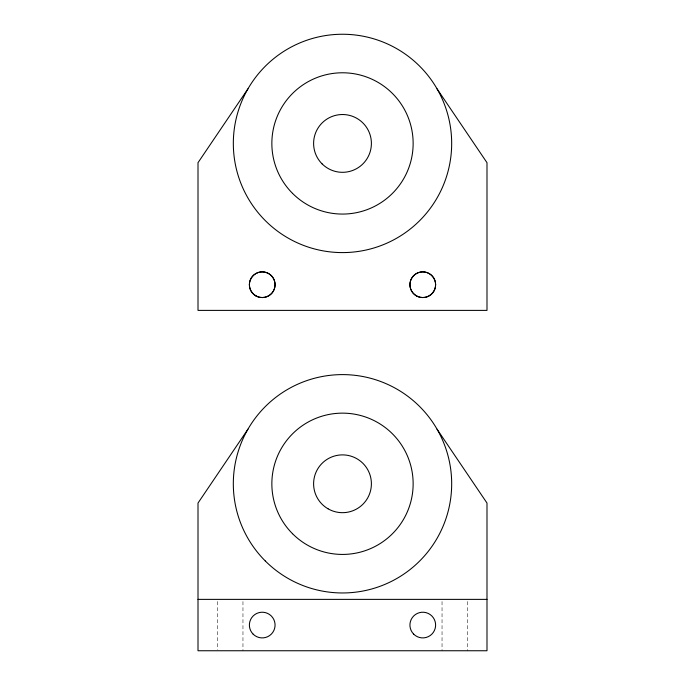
<?xml version="1.0" encoding="UTF-8"?>
<svg xmlns="http://www.w3.org/2000/svg" width="685" height="685" viewBox="0 0 685 685"><rect width="100%" height="100%" fill="white"/><g stroke="black" fill="none" stroke-linecap="round" stroke-linejoin="round"><path stroke-width="0.51" stroke-dasharray="3.42 2.57" d="M467.727 601.516L467.727 650.75M442.039 601.516L442.039 650.75M242.961 601.516L242.961 650.75M217.273 601.516L217.273 649.68"/><path stroke-width="1.03" d="M247.953 88.836L198.008 162.688L198.008 310.391L486.992 310.391L486.992 162.688L437.047 88.836A109.172 109.172 0 0 0 247.953 88.836A109.172 109.172 0 0 0 342.5 252.594A109.172 109.172 0 0 0 437.047 88.836M247.953 429.195L198.008 503.047L198.008 650.75L486.992 650.75L486.992 503.047L437.047 429.195M198.008 599.375L486.992 599.375M265.3 560.981A109.172 109.172 0 0 0 447.956 512.038A109.172 109.172 0 0 0 314.244 378.325A109.172 109.172 0 0 0 265.3 560.981M328.055 508.809A28.898 28.898 0 0 0 371.398 483.781A28.898 28.898 0 0 0 328.055 458.753A28.898 28.898 0 0 0 328.055 508.809M253.142 634.147A12.844 12.844 0 0 0 274.634 628.385A12.844 12.844 0 0 0 258.904 612.655A12.844 12.844 0 0 0 253.142 634.147M413.689 634.147A12.844 12.844 0 0 0 435.18 628.385A12.844 12.844 0 0 0 419.451 612.655A12.844 12.844 0 0 0 413.689 634.147M322.07 163.852A28.898 28.898 0 0 0 370.414 150.905A28.898 28.898 0 0 0 335.016 115.508A28.898 28.898 0 0 0 322.07 163.852M255.805 295.826A12.844 12.844 0 0 0 275.07 284.703A12.844 12.844 0 0 0 255.805 273.58A12.844 12.844 0 0 0 255.805 295.826A12.844 12.844 0 0 0 275.07 284.703A12.844 12.844 0 0 0 255.805 273.58A12.844 12.844 0 0 0 255.805 295.826M416.352 295.826A12.844 12.844 0 0 0 435.617 284.703A12.844 12.844 0 0 0 416.352 273.58A12.844 12.844 0 0 0 416.352 295.826A12.844 12.844 0 0 0 435.617 284.703A12.844 12.844 0 0 0 416.352 273.58A12.844 12.844 0 0 0 416.352 295.826M292.546 533.735A70.641 70.641 0 0 0 410.735 502.062A70.641 70.641 0 0 0 324.219 415.547A70.641 70.641 0 0 0 292.546 533.735M292.546 193.375A70.641 70.641 0 0 0 410.735 161.703A70.641 70.641 0 0 0 324.219 75.187A70.641 70.641 0 0 0 292.546 193.375"/></g></svg>
